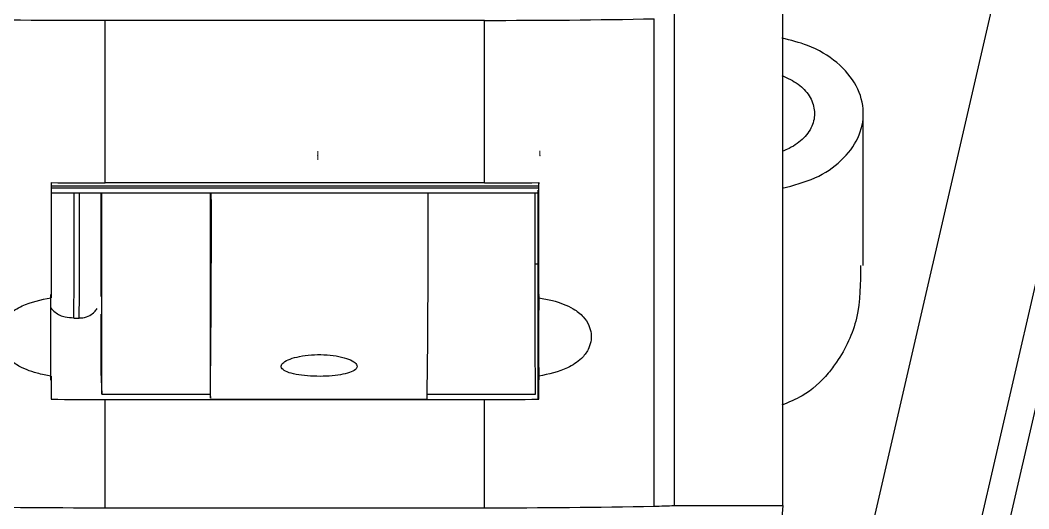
# Model space of a CAD drawing. Header units: millimetres. Extents: x 15 to 1184, y 5 to 836.
# Drawn here: x 843.37 to 861.98, y 609.17 to 618.19 of the extents above; entities that cross this region are included whole.
import ezdxf

# ---------------------------------------------------------------- set-up
doc = ezdxf.new("R2010")
doc.units = ezdxf.units.MM
doc.header["$PDSIZE"] = -1
doc.layers.get('0').update_dxf_attribs({"lineweight": 18})

msp = doc.modelspace()

# ---------------------------------------------------------------- linework, layer by layer
at = {"color": 7, "linetype": 'Continuous', "lineweight": 25}
for p, q in [((855.439, 609.231), (855.438, 635.225)), ((857.439, 609.231), (857.438, 633.746)), ((859.631, 602.61), (865.478, 627.938)), ((857.751, 603.032), (863.266, 626.919)), ((844.936, 615.188), (844.936, 618.188)), ((844.936, 618.188), (851.936, 618.188)), ((851.936, 615.188), (851.936, 618.188)), ((855.067, 609.218), (855.067, 618.217)), ((843.936, 615.191), (843.936, 613.065)), ((843.936, 615.131), (852.931, 615.131)), ((851.936, 615.188), (844.936, 615.188)), ((852.936, 615.191), (852.931, 615.131)), ((852.931, 615.131), (852.931, 611.192)), ((852.936, 613.066), (852.936, 615.191)), ((843.936, 615.095), (852.931, 615.095)), ((843.936, 615.003), (852.921, 615.003)), ((852.925, 615.054), (852.921, 615.003)), ((852.921, 615.003), (852.921, 611.192)), ((852.925, 615.054), (852.931, 615.054)), ((852.925, 611.192), (852.925, 615.054)), ((852.872, 613.69), (852.921, 613.69)), ((844.358, 612.69), (844.458, 612.69)), ((843.936, 611.618), (843.936, 611.192)), ((844.858, 611.694), (844.873, 611.285)), ((852.936, 611.192), (852.936, 611.617)), ((844.873, 611.285), (846.873, 611.285)), ((846.873, 611.285), (846.876, 611.21)), ((850.88, 611.285), (852.873, 611.285)), ((860.134, 602.483), (862.158, 611.251)), ((844.936, 609.19), (844.936, 611.189)), ((844.936, 611.189), (851.936, 611.189)), ((846.877, 611.195), (850.877, 611.195)), ((847.108, 611.195), (847.109, 611.195)), ((847.108, 611.19), (850.608, 611.19)), ((850.608, 611.19), (850.609, 611.195)), ((851.936, 609.19), (851.936, 611.189)), ((844.936, 609.19), (851.936, 609.19)), ((855.439, 609.231), (857.439, 609.231)), ((857.439, 609.231), (857.421, 609.004))]:
    msp.add_line(p, q, dxfattribs=at)
at = {"color": 7, "linetype": 'Continuous'}
for p, q in [((848.858, 615.69), (848.858, 615.773)), ((848.858, 615.69), (848.858, 615.61)), ((852.958, 615.69), (852.958, 615.78)), ((852.958, 615.69), (852.958, 615.687))]:
    msp.add_line(p, q, dxfattribs=at)
at = {"color": 7, "linetype": 'Continuous', "lineweight": 25}
for points in [[(844.873, 611.285), (844.872, 612.271), (844.872, 613.306), (844.872, 614.371), (844.872, 615.003)], [(846.872, 615.003), (846.872, 614.371), (846.872, 613.306), (846.872, 612.271), (846.873, 611.285)], [(852.873, 611.285), (852.872, 612.271), (852.872, 613.306), (852.872, 614.371), (852.872, 615.003)]]:
    msp.add_lwpolyline(points, dxfattribs=at)
for centre, radius, start, end in [((844.716, 763.693), 145.505, 268.8554, 270.08659), ((852.154, 764.372), 146.185, 269.91456, 271.14187), ((844.93, 813.27), 198.082, 269.71249, 270.00168), ((851.941, 813.513), 198.325, 269.99838, 270.28734), ((550.851, 614.472), 293.513, 359.65228, 0.10366), ((491.807, 614.597), 352.656, 359.69013, 0.06581), ((648.803, 614.476), 196.061, 359.5952, 0.154), ((575.184, 614.395), 271.711, 359.32845, 0.12812), ((578.865, 614.302), 272.03, 359.34558, 0.14753), ((983.257, 612.785), 138.403, 180.00831, 180.45155), ((844.93, 809.271), 198.082, 269.71249, 270.00168), ((851.941, 809.514), 198.325, 269.99838, 270.28734), ((844.716, 754.695), 145.505, 268.8554, 270.08659), ((852.154, 755.374), 146.185, 269.91456, 271.14187), ((854.793, 622.994), 13.778, 271.138, 272.6866)]:
    msp.add_arc(centre, radius, start, end, dxfattribs=at)
for points, knots in [([(857.427, 615.087), (857.637, 615.142), (858.056, 615.251), (858.544, 615.587), (858.861, 616.01), (858.963, 616.495), (858.831, 616.987), (858.468, 617.421), (857.969, 617.725), (857.583, 617.82), (857.422, 617.86)], [0, 0, 0, 0, 0.549602, 1.099043, 1.657201, 2.230424, 2.817246, 3.409633, 3.993593, 4.415456, 4.415456, 4.415456, 4.415456]), ([(857.423, 617.17), (857.528, 617.121), (857.738, 617.024), (857.944, 616.796), (858.042, 616.535), (858.009, 616.26), (857.846, 616.009), (857.626, 615.848), (857.47, 615.785), (857.425, 615.767)], [0, 0, 0, 0, 0.29862, 0.597094, 0.903496, 1.216733, 1.53014, 1.83756, 1.961576, 1.961576, 1.961576, 1.961576]), ([(858.921, 613.66), (858.921, 613.957), (858.922, 614.697), (858.923, 615.673), (858.924, 616.346), (858.924, 616.471)], [0, 0, 0, 0, 0.992269, 2.473463, 2.811146, 2.811146, 2.811146, 2.811146]), ([(858.87, 613.664), (858.872, 613.335), (858.874, 612.706), (858.562, 612.044), (858.205, 611.57), (857.875, 611.267), (857.548, 611.135), (857.421, 611.083)], [0, 0, 0, 0, 0.979262, 1.872752, 2.127843, 2.769187, 3.182349, 3.182349, 3.182349, 3.182349]), ([(843.936, 611.618), (843.851, 611.634), (843.627, 611.677), (843.341, 611.788), (843.12, 611.962), (843.01, 612.126), (842.963, 612.291), (842.97, 612.448), (843.029, 612.609), (843.167, 612.783), (843.467, 612.971), (843.753, 613.029), (843.936, 613.065)], [0, 0, 0, 0, 0.259465, 0.678981, 0.921438, 1.108757, 1.259263, 1.410242, 1.552397, 1.756809, 2.071132, 2.626393, 2.626393, 2.626393, 2.626393]), ([(843.935, 611.545), (843.935, 611.544), (843.935, 611.543), (843.935, 611.644), (843.934, 611.824), (843.934, 612.065), (843.934, 612.334), (843.934, 612.603), (843.934, 612.842), (843.935, 613.022), (843.935, 613.125), (843.935, 613.125), (843.935, 613.125)], [0, 0, 0, 0, 0.10994, 0.280507, 0.45069, 0.62011, 0.788724, 0.956841, 1.124975, 1.293632, 1.463096, 1.579696, 1.579696, 1.579696, 1.579696]), ([(852.935, 613.108), (852.935, 613.076), (852.935, 613.012), (852.934, 612.816), (852.934, 612.572), (852.934, 612.3), (852.934, 612.033), (852.934, 611.802), (852.935, 611.623), (852.935, 611.573), (852.935, 611.548)], [0, 0, 0, 0, 0.196615, 0.39278, 0.588051, 0.782381, 0.976131, 1.169903, 1.364285, 1.55961, 1.55961, 1.55961, 1.55961]), ([(852.936, 613.066), (852.936, 613.1), (852.936, 613.142), (852.935, 613.129), (852.935, 613.127)], [0, 0, 0, 0, 0.05876979, 0.07178722, 0.07178722, 0.07178722, 0.07178722]), ([(852.936, 613.066), (853.021, 613.05), (853.246, 613.009), (853.532, 612.903), (853.753, 612.733), (853.864, 612.571), (853.91, 612.407), (853.903, 612.25), (853.844, 612.087), (853.706, 611.911), (853.406, 611.717), (853.119, 611.656), (852.936, 611.617)], [0, 0, 0, 0, 0.259376, 0.67956, 0.922209, 1.109703, 1.260276, 1.411323, 1.553535, 1.758194, 2.073016, 2.628372, 2.628372, 2.628372, 2.628372]), ([(843.925, 612.887), (843.952, 612.856), (844.026, 612.775), (844.181, 612.703), (844.303, 612.699), (844.357, 612.698)], [0, 0, 0, 0, 0.1225383, 0.3294041, 0.4897268, 0.4897268, 0.4897268, 0.4897268]), ([(844.458, 612.697), (844.48, 612.695), (844.547, 612.691), (844.646, 612.732), (844.735, 612.795), (844.774, 612.846), (844.79, 612.868)], [0, 0, 0, 0, 0.0665067, 0.2010796, 0.3096835, 0.3926545, 0.3926545, 0.3926545, 0.3926545]), ([(849.584, 611.8), (849.577, 611.823), (849.561, 611.869), (849.438, 611.934), (849.257, 611.985), (849.034, 612.015), (848.796, 612.018), (848.569, 611.995), (848.377, 611.95), (848.24, 611.89), (848.175, 611.821), (848.189, 611.753), (848.284, 611.693), (848.449, 611.647), (848.664, 611.62), (848.9, 611.612), (849.13, 611.622), (849.333, 611.651), (849.488, 611.696), (849.572, 611.748), (849.581, 611.785), (849.584, 611.8)], [0, 0, 0, 0, 0.166374, 0.332823, 0.49738, 0.659661, 0.820513, 0.980827, 1.14142, 1.303132, 1.466821, 1.633011, 1.801201, 1.969385, 2.134735, 2.295682, 2.45349, 2.611455, 2.77263, 2.938015, 3.04685, 3.04685, 3.04685, 3.04685]), ([(852.935, 611.546), (852.936, 611.543), (852.936, 611.535), (852.936, 611.584), (852.936, 611.617)], [0, 0, 0, 0, 0.02592643, 0.07828136, 0.07828136, 0.07828136, 0.07828136])]:
    msp.add_open_spline(points, degree=3, knots=knots, dxfattribs=at)
at = {"color": 7, "linetype": 'Continuous'}
for p in [(848.858, 615.69), (852.958, 615.69)]:
    msp.add_point(p, dxfattribs=at)

doc.saveas('drawing.dxf')
